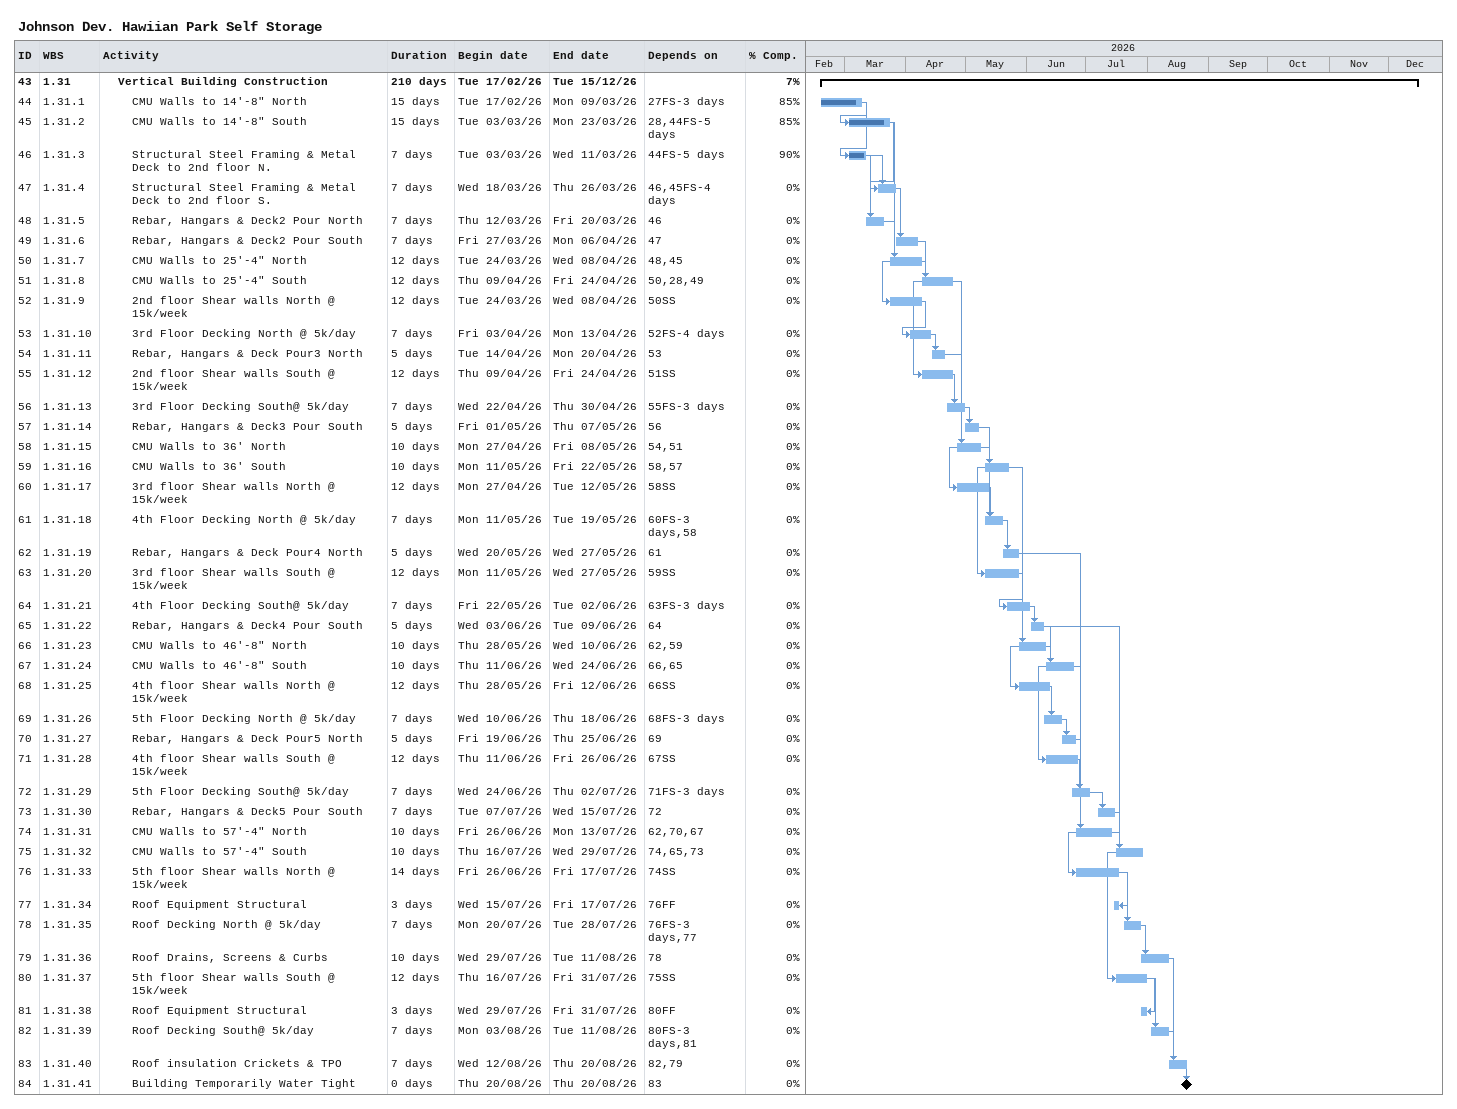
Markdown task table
Johnson Dev. Hawiian Park Self Storage

| ID | WBS | Task | Duration | Start | Finish | Predecessors | % complete |
|---|---|---|---|---|---|---|---|
| 43 | 1.31 | **Vertical Building Construction** | 210d | 2026-02-17 | 2026-12-15 |  | 7 |
| 44 | 1.31.1 | CMU Walls to 14'-8" North | 15d | 2026-02-17 | 2026-03-09 | 27FS-3d | 85 |
| 45 | 1.31.2 | CMU Walls to 14'-8" South | 15d | 2026-03-03 | 2026-03-23 | 28, 44FS-5d | 85 |
| 46 | 1.31.3 | Structural Steel Framing & Metal Deck to 2nd floor N. | 7d | 2026-03-03 | 2026-03-11 | 44FS-5d | 90 |
| 47 | 1.31.4 | Structural Steel Framing & Metal Deck to 2nd floor S. | 7d | 2026-03-18 | 2026-03-26 | 46, 45FS-4d | 0 |
| 48 | 1.31.5 | Rebar, Hangars & Deck2 Pour North | 7d | 2026-03-12 | 2026-03-20 | 46 | 0 |
| 49 | 1.31.6 | Rebar, Hangars & Deck2 Pour South | 7d | 2026-03-27 | 2026-04-06 | 47 | 0 |
| 50 | 1.31.7 | CMU Walls to 25'-4" North | 12d | 2026-03-24 | 2026-04-08 | 48, 45 | 0 |
| 51 | 1.31.8 | CMU Walls to 25'-4" South | 12d | 2026-04-09 | 2026-04-24 | 50, 28, 49 | 0 |
| 52 | 1.31.9 | 2nd floor Shear walls North @ 15k/week | 12d | 2026-03-24 | 2026-04-08 | 50SS | 0 |
| 53 | 1.31.10 | 3rd Floor Decking North @ 5k/day | 7d | 2026-04-03 | 2026-04-13 | 52FS-4d | 0 |
| 54 | 1.31.11 | Rebar, Hangars & Deck Pour3 North | 5d | 2026-04-14 | 2026-04-20 | 53 | 0 |
| 55 | 1.31.12 | 2nd floor Shear walls South @ 15k/week | 12d | 2026-04-09 | 2026-04-24 | 51SS | 0 |
| 56 | 1.31.13 | 3rd Floor Decking South@ 5k/day | 7d | 2026-04-22 | 2026-04-30 | 55FS-3d | 0 |
| 57 | 1.31.14 | Rebar, Hangars & Deck3 Pour South | 5d | 2026-05-01 | 2026-05-07 | 56 | 0 |
| 58 | 1.31.15 | CMU Walls to 36' North | 10d | 2026-04-27 | 2026-05-08 | 54, 51 | 0 |
| 59 | 1.31.16 | CMU Walls to 36' South | 10d | 2026-05-11 | 2026-05-22 | 58, 57 | 0 |
| 60 | 1.31.17 | 3rd floor Shear walls North @ 15k/week | 12d | 2026-04-27 | 2026-05-12 | 58SS | 0 |
| 61 | 1.31.18 | 4th Floor Decking North @ 5k/day | 7d | 2026-05-11 | 2026-05-19 | 60FS-3d, 58 | 0 |
| 62 | 1.31.19 | Rebar, Hangars & Deck Pour4 North | 5d | 2026-05-20 | 2026-05-27 | 61 | 0 |
| 63 | 1.31.20 | 3rd floor Shear walls South @ 15k/week | 12d | 2026-05-11 | 2026-05-27 | 59SS | 0 |
| 64 | 1.31.21 | 4th Floor Decking South@ 5k/day | 7d | 2026-05-22 | 2026-06-02 | 63FS-3d | 0 |
| 65 | 1.31.22 | Rebar, Hangars & Deck4 Pour South | 5d | 2026-06-03 | 2026-06-09 | 64 | 0 |
| 66 | 1.31.23 | CMU Walls to 46'-8" North | 10d | 2026-05-28 | 2026-06-10 | 62, 59 | 0 |
| 67 | 1.31.24 | CMU Walls to 46'-8" South | 10d | 2026-06-11 | 2026-06-24 | 66, 65 | 0 |
| 68 | 1.31.25 | 4th floor Shear walls North @ 15k/week | 12d | 2026-05-28 | 2026-06-12 | 66SS | 0 |
| 69 | 1.31.26 | 5th Floor Decking North @ 5k/day | 7d | 2026-06-10 | 2026-06-18 | 68FS-3d | 0 |
| 70 | 1.31.27 | Rebar, Hangars & Deck Pour5 North | 5d | 2026-06-19 | 2026-06-25 | 69 | 0 |
| 71 | 1.31.28 | 4th floor Shear walls South @ 15k/week | 12d | 2026-06-11 | 2026-06-26 | 67SS | 0 |
| 72 | 1.31.29 | 5th Floor Decking South@ 5k/day | 7d | 2026-06-24 | 2026-07-02 | 71FS-3d | 0 |
| 73 | 1.31.30 | Rebar, Hangars & Deck5 Pour South | 7d | 2026-07-07 | 2026-07-15 | 72 | 0 |
| 74 | 1.31.31 | CMU Walls to 57'-4" North | 10d | 2026-06-26 | 2026-07-13 | 62, 70, 67 | 0 |
| 75 | 1.31.32 | CMU Walls to 57'-4" South | 10d | 2026-07-16 | 2026-07-29 | 74, 65, 73 | 0 |
| 76 | 1.31.33 | 5th floor Shear walls North @ 15k/week | 14d | 2026-06-26 | 2026-07-17 | 74SS | 0 |
| 77 | 1.31.34 | Roof Equipment Structural | 3d | 2026-07-15 | 2026-07-17 | 76FF | 0 |
| 78 | 1.31.35 | Roof Decking North @ 5k/day | 7d | 2026-07-20 | 2026-07-28 | 76FS-3d, 77 | 0 |
| 79 | 1.31.36 | Roof Drains, Screens & Curbs | 10d | 2026-07-29 | 2026-08-11 | 78 | 0 |
| 80 | 1.31.37 | 5th floor Shear walls South @ 15k/week | 12d | 2026-07-16 | 2026-07-31 | 75SS | 0 |
| 81 | 1.31.38 | Roof Equipment Structural | 3d | 2026-07-29 | 2026-07-31 | 80FF | 0 |
| 82 | 1.31.39 | Roof Decking South@ 5k/day | 7d | 2026-08-03 | 2026-08-11 | 80FS-3d, 81 | 0 |
| 83 | 1.31.40 | Roof insulation Crickets & TPO | 7d | 2026-08-12 | 2026-08-20 | 82, 79 | 0 |
| 84 | 1.31.41 | Building Temporarily Water Tight | 0d | 2026-08-20 | 2026-08-20 | 83 | 0 |
